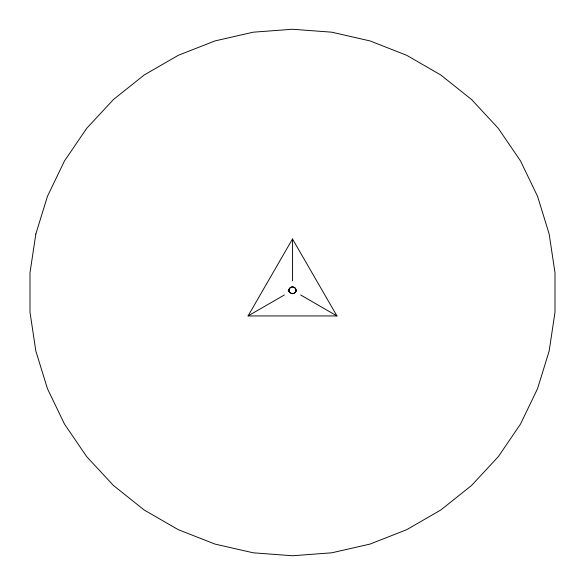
<?xml version="1.0" encoding="UTF-8"?>
<svg xmlns="http://www.w3.org/2000/svg" width="585" height="585" viewBox="0 0 585 585"><rect width="100%" height="100%" fill="white"/><g stroke="black" fill="none" stroke-linecap="round" stroke-linejoin="round"><path stroke-width="0.88" d="M289.078 290.277C288.91 285.531 296.756 286.123 295.878 290.789C295.118 295.615 287.835 293.633 288.953 289.056L289.231 291.286A3.422 3.422 0 0 0 289.992 292.602L291.739 293.611A3.422 3.422 0 0 0 293.26 293.611L295.008 292.602A3.422 3.422 0 0 0 295.769 291.286L295.769 289.268A3.422 3.422 0 0 0 295.008 287.952L293.26 286.942A3.422 3.422 0 0 0 291.739 286.942L289.992 287.952A3.422 3.422 0 0 0 289.231 289.268M248.055 315.937L292.5 238.958L336.945 315.937L248.055 315.937L284.361 294.979M300.639 294.979L336.945 315.937M295.769 289.268L296.361 291.228L295.922 290.277M292.5 238.958L292.5 280.873M35.853 233.92L29.989 272.829L29.989 312.171L35.853 351.08L47.451 388.674L64.518 424.125L86.682 456.636L113.446 485.477L144.202 510.01L178.279 529.681L214.907 544.057L253.261 552.81L292.5 555.75L331.739 552.81L370.093 544.057L406.721 529.681L440.797 510.01L471.554 485.477L498.318 456.636L520.482 424.125L537.549 388.674L549.147 351.08L555.011 312.171L555.011 272.829L549.147 233.92L537.549 196.326L520.482 160.875L498.318 128.364L471.554 99.523L440.797 74.99L406.721 55.319L370.093 40.943L331.739 32.19L292.5 29.25L253.261 32.19L214.907 40.943L178.279 55.319L144.202 74.99L113.446 99.523L86.682 128.364L64.518 160.875L47.451 196.326L35.853 233.92M288.624 290.738L288.142 290.884L289.231 291.286L288.624 290.738"/></g></svg>
